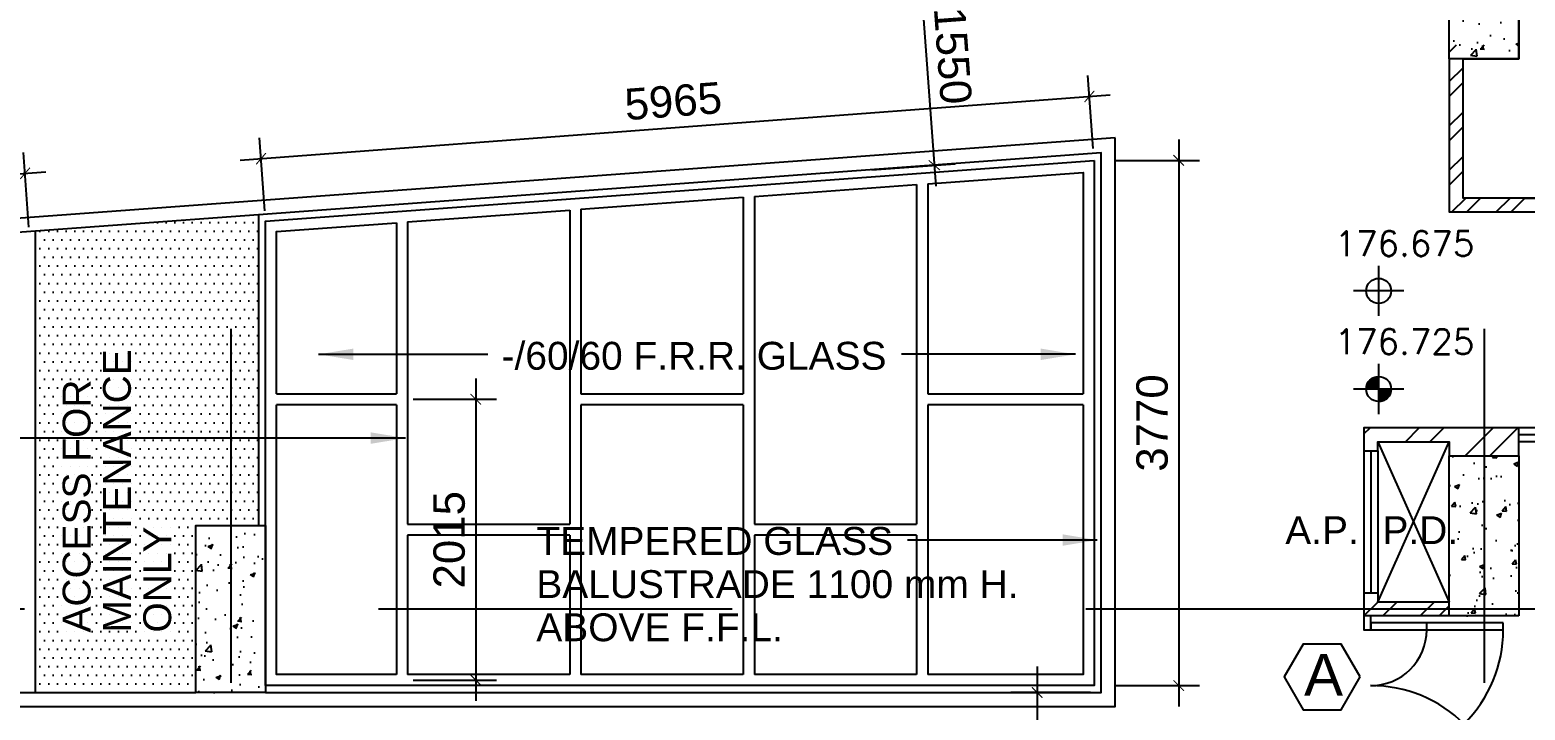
# Model space of a CAD drawing. Header units: millimetres. Extents: x 0 to 70486, y 148 to 42536.
# Drawn here: x 34058 to 44793, y 20892 to 25775 of the extents above; entities that cross this region are included whole.
import ezdxf
from ezdxf.enums import TextEntityAlignment as Align

# ---------------------------------------------------------------- set-up
doc = ezdxf.new("R2010")
doc.units = ezdxf.units.MM
doc.linetypes.add('CENTERX2', pattern=[101.6, 63.5, -12.7, 12.7, -12.7])
doc.layers.get('Defpoints').update_dxf_attribs({"color": 8})
for name, color, linetype in [('Architectural Features', 8, 'Continuous'), ('arrow', 8, 'Continuous'), ('ATRIUM ART PLATFORM', 8, 'Continuous'), ('ATRIUM WALL STRUCTURE', 8, 'Continuous'), ('CANOPY', 8, 'Continuous'), ('Default', 8, 'Continuous'), ('DLN032__', 8, 'Continuous'), ('Door', 8, 'Continuous'), ('GBP A.P.', 8, 'Continuous'), ('GBP Dim', 8, 'Continuous'), ('GBP Text 200', 8, 'Continuous'), ('GBP Text 250', 8, 'Continuous'), ('grid', 8, 'CENTERX2'), ('hatch', 8, 'Continuous'), ('LEVEL', 8, 'Continuous'), ('OMITTED-11', 8, 'Continuous'), ('PD', 8, 'Continuous'), ('PD DOOR', 8, 'Continuous'), ('SMOKE BARRIER', 8, 'Continuous'), ('STEEL', 8, 'Continuous'), ('TEXT', 8, 'Continuous'), ('TEXT Ref', 8, 'Continuous'), ('UFA CALCULATION', 8, 'Continuous'), ('VOID HATCH', 8, 'Continuous'), ('WALL-NEW', 8, 'Continuous'), ('WALL-STRUCTURE', 8, 'Continuous'), ('WINDOW', 8, 'Continuous'), ('zzz-room mix', 8, 'Continuous')]:
    doc.layers.add(name, color=color, linetype=linetype)
doc.styles.add('BH', font='arial.ttf')
doc.styles.add('ROMANS', font='romans.shx')
doc.styles.get("Standard").update_dxf_attribs({"font": 'arial.ttf'})
doc.dimstyles.new('200 GBP', dxfattribs={"dimscale": 1.5, "dimtxt": 150, "dimasz": 50, "dimexe": 125, "dimexo": 50, "dimgap": 50, "dimtad": 1, "dimdec": 0, "dimzin": 0, "dimdsep": 46, "dimtxsty": 'BH', "dimblk": 'ARCHTICK', "dimcen": 0.09, "dimdle": 125, "dimclrd": 9, "dimclre": 9, "dimclrt": 1, "dimadec": 0, "dimazin": 0, "dimtfac": 1, "dimtdec": 0, "dimtix": 1, "dimtmove": 2, "dimatfit": 3, "dimldrblk": 'ARCHTICK', "dimfxl": 300, "dimfxlon": 1, "dimtolj": 1, "dimtzin": 0, "dimarcsym": 0})
doc.dimstyles.get("Standard").update_dxf_attribs({"dimtxt": 0.18, "dimasz": 0.18, "dimexe": 0.18, "dimexo": 0.0625, "dimgap": 0.09, "dimtad": 0, "dimtih": 1, "dimtoh": 1, "dimdec": 4, "dimzin": 0, "dimdsep": 46, "dimtxsty": 'Standard', "dimcen": 0.09, "dimadec": 0, "dimazin": 0, "dimtfac": 1, "dimtdec": 4, "dimtofl": 0, "dimtmove": 0, "dimatfit": 3, "dimfxl": 1, "dimtolj": 1, "dimtzin": 0, "dimarcsym": 0})
pattern_1 = [(50, (-577662.27, 755268.1), (364.36934, -31.87817), [38.1, -419.1]), (355, (-577662.27, 755268.1), (-70.48565, 382.11329), [30.48, -335.28]), (100.451, (-577631.9, 755265.43), (293.885, 350.23338), [32.38, -356.18]), (46.1842, (-577662.27, 755369.7), (542.15808, -84.08466), [57.15, -628.65]), (96.6356, (-577617.1, 755362.7), (474.80847, 494.8511), [48.57, -534.27]), (351.184, (-577662.3, 755369.7), (474.8092, 494.85024), [45.72, -502.92]), (21, (-577611.47, 755344.3), (303.22976, -204.53104), [38.1, -419.1]), (326, (-577611.47, 755344.3), (123.60406, 368.37593), [30.48, -335.28]), (71.4514, (-577586.2, 755327.24), (426.83298, 163.84572), [32.38, -356.18]), (37.5, (-577662.27, 755268.09), (6.177207, 169.110078), [0, -331.216, 0, -340.36, 0, -336.55]), (7.5, (-577662.27, 755268.09), (133.639325, 200.36115), [0, -194.056, 0, -323.596, 0, -128.27]), (327.5, (-577775.56, 755268.09), (271.18119, -11.457488), [0, -127, 0, -396.24, 0, -525.78]), (317.5, (-577826.36, 755268.1), (296.25836, 50.85298), [0, -165.1, 0, -263.144, 0, -373.38])]

# ---------------------------------------------------------------- blocks, each defined once
blk = doc.blocks.new('ELEX')
at = {"layer": 'DLN032__'}
for p, q in [((0, 0.5), (0, -0.5)), ((0.5, 0), (-0.5, 0))]:
    blk.add_line(p, q, dxfattribs=at)
blk.add_circle((0, 0), 0.25, dxfattribs=at)
at = {"layer": 'DLN032__', "style": 'ROMANS'}
blk.add_attdef('ELEX', (0.257, 0.354), '', height=0.5, dxfattribs=at)
blk = doc.blocks.new('_ArchTick')
at = {"color": 0, "const_width": 0.1}
blk.add_lwpolyline([(0.5, 0.5), (-0.5, -0.5)], dxfattribs=at)
blk = doc.blocks.new('*D304')
at = {"layer": 'Defpoints', "color": 0, "transparency": 16777216}
for p in [(34201, 25892), (40552, 24803), (34315, 24346)]:
    blk.add_point(p, dxfattribs=at)
at = {"layer": 'GBP Dim', "color": 9, "lineweight": -2, "transparency": 16777216}
for p, q in [((40427, 26499), (40563, 24654)), ((39990, 26316), (40588, 26360)), ((40103, 24771), (40701, 24814))]:
    blk.add_line(p, q, dxfattribs=at)
at = {"layer": 'GBP Dim', "color": 9, "lineweight": -2, "transparency": 16777216, "xscale": 75, "yscale": 75, "zscale": 75}
for p, rotation in [((40438, 26349), 94.19418278322694), ((40552, 24803), 274.1941827832269)]:
    blk.add_blockref('_ArchTick', p, dxfattribs=dict(at, rotation=rotation))
at = {"layer": 'GBP Dim', "transparency": 16777216, "insert": (40684, 25590), "char_height": 225, "attachment_point": 5, "rotation": 274.1942, "style": 'BH'}
blk.add_mtext('\\A1;1550', dxfattribs=at)
blk = doc.blocks.new('*D305')
at = {"layer": 'Defpoints', "color": 0, "transparency": 16777216}
for p in [(41749, 21018), (41290, 19468), (41749, 19468)]:
    blk.add_point(p, dxfattribs=at)
at = {"layer": 'GBP Dim', "color": 9, "lineweight": -2, "transparency": 16777216}
for p, q in [((41290, 21205), (41290, 19280)), ((41674, 21018), (41102, 21018)), ((41674, 19468), (41102, 19468))]:
    blk.add_line(p, q, dxfattribs=at)
at = {"layer": 'GBP Dim', "color": 9, "lineweight": -2, "transparency": 16777216, "xscale": 75, "yscale": 75, "zscale": 75}
for p, rotation in [((41290, 21018), 90), ((41290, 19468), 270)]:
    blk.add_blockref('_ArchTick', p, dxfattribs=dict(at, rotation=rotation))
at = {"layer": 'GBP Dim', "transparency": 16777216, "insert": (41100, 20243), "char_height": 225, "attachment_point": 5, "rotation": 90, "style": 'BH'}
blk.add_mtext('\\A1;1550', dxfattribs=at)
blk = doc.blocks.new('*D311')
at = {"layer": 'Defpoints', "color": 0, "transparency": 16777216}
for p in [(44549, 32103), (45236, 32103), (44349, 24568)]:
    blk.add_point(p, dxfattribs=at)
at = {"layer": 'GBP Dim', "color": 9, "lineweight": -2, "transparency": 16777216}
for p, q in [((45236, 24380), (45236, 32290)), ((44786, 32103), (45423, 32103)), ((44786, 24568), (45423, 24568))]:
    blk.add_line(p, q, dxfattribs=at)
at = {"layer": 'GBP Dim', "color": 9, "lineweight": -2, "transparency": 16777216, "xscale": 75, "yscale": 75, "zscale": 75}
for p, rotation in [((45236, 32103), 90), ((45236, 24568), 270)]:
    blk.add_blockref('_ArchTick', p, dxfattribs=dict(at, rotation=rotation))
at = {"layer": 'GBP Dim', "transparency": 16777216, "insert": (45046, 28335), "char_height": 225, "attachment_point": 5, "rotation": 90, "style": 'BH'}
blk.add_mtext('\\A1;7535', dxfattribs=at)
blk = doc.blocks.new('*D325')
at = {"layer": 'Defpoints', "color": 0, "transparency": 16777216}
for p in [(41699, 24838), (41699, 21068), (42306, 21068)]:
    blk.add_point(p, dxfattribs=at)
at = {"layer": 'GBP Dim', "color": 9, "lineweight": -2, "transparency": 16777216}
for p, q in [((42306, 24988), (42306, 20918)), ((41856, 24838), (42456, 24838)), ((41856, 21068), (42456, 21068))]:
    blk.add_line(p, q, dxfattribs=at)
at = {"layer": 'GBP Dim', "color": 9, "lineweight": -2, "transparency": 16777216, "xscale": 75, "yscale": 75, "zscale": 75}
for p, rotation in [((42306, 24838), 90), ((42306, 21068), 270)]:
    blk.add_blockref('_ArchTick', p, dxfattribs=dict(at, rotation=rotation))
at = {"layer": 'GBP Dim', "transparency": 16777216, "insert": (42116, 22953), "char_height": 225, "attachment_point": 5, "rotation": 90, "style": 'BH'}
blk.add_mtext('\\A1;3770', dxfattribs=at)
blk = doc.blocks.new('A$C00D81C1F')
at = {"layer": 'GBP Text 250'}
blk.add_lwpolyline([(546, 236), (409, 472), (136, 472), (0, 236), (136, 0), (409, 0)], close=True, dxfattribs=at)
at = {"layer": 'GBP Text 250', "style": 'BH'}
blk.add_text('A', height=300, dxfattribs=at).set_placement((282, 102), align=Align.CENTER)
blk = doc.blocks.new('*D485')
at = {"layer": 'Defpoints', "color": 0, "transparency": 16777216}
for p in [(34023, 24745), (34057, 24284), (27958, 23837)]:
    blk.add_point(p, dxfattribs=at)
at = {"layer": 'GBP Dim', "color": 9, "lineweight": -2, "transparency": 16777216}
for p, q in [((34051, 24359), (34012, 24894)), ((27774, 24287), (34173, 24756)), ((27952, 23912), (27913, 24447))]:
    blk.add_line(p, q, dxfattribs=at)
at = {"layer": 'GBP Dim', "color": 9, "lineweight": -2, "transparency": 16777216, "xscale": 75, "yscale": 75, "zscale": 75}
for p, rotation in [((34023, 24745), 4.193260155618417), ((27924, 24298), 184.1932601556184)]:
    blk.add_blockref('_ArchTick', p, dxfattribs=dict(at, rotation=rotation))
at = {"layer": 'GBP Dim', "transparency": 16777216, "insert": (30960, 24710), "char_height": 225, "attachment_point": 5, "rotation": 4.1933, "style": 'BH'}
blk.add_mtext('\\A1;6115', dxfattribs=at)
blk = doc.blocks.new('*D486')
at = {"layer": 'Defpoints', "color": 0, "transparency": 16777216}
for p in [(41665, 25297), (41699, 24848), (35751, 24401)]:
    blk.add_point(p, dxfattribs=at)
at = {"layer": 'GBP Dim', "color": 9, "lineweight": -2, "transparency": 16777216}
for p, q in [((41693, 24923), (41654, 25447)), ((35568, 24839), (41815, 25309)), ((35745, 24476), (35706, 25000))]:
    blk.add_line(p, q, dxfattribs=at)
at = {"layer": 'GBP Dim', "color": 9, "lineweight": -2, "transparency": 16777216, "xscale": 75, "yscale": 75, "zscale": 75}
for p, rotation in [((41665, 25297), 4.298653394187659), ((35717, 24850), 184.2986533941877)]:
    blk.add_blockref('_ArchTick', p, dxfattribs=dict(at, rotation=rotation))
at = {"layer": 'GBP Dim', "transparency": 16777216, "insert": (38677, 25263), "char_height": 225, "attachment_point": 5, "rotation": 4.2987, "style": 'BH'}
blk.add_mtext('\\A1;5965', dxfattribs=at)
blk = doc.blocks.new('*D495')
at = {"layer": 'Defpoints', "color": 0, "transparency": 16777216}
for p in [(36574, 23123), (36574, 21108), (37259, 21108)]:
    blk.add_point(p, dxfattribs=at)
at = {"layer": 'GBP Dim', "color": 9, "lineweight": -2, "transparency": 16777216}
for p, q in [((37259, 23273), (37259, 20958)), ((36809, 23123), (37409, 23123)), ((36809, 21108), (37409, 21108))]:
    blk.add_line(p, q, dxfattribs=at)
at = {"layer": 'GBP Dim', "color": 9, "lineweight": -2, "transparency": 16777216, "xscale": 75, "yscale": 75, "zscale": 75}
for p, rotation in [((37259, 23123), 90), ((37259, 21108), 270)]:
    blk.add_blockref('_ArchTick', p, dxfattribs=dict(at, rotation=rotation))
at = {"layer": 'GBP Dim', "transparency": 16777216, "insert": (37069, 22115), "char_height": 225, "attachment_point": 5, "rotation": 90, "style": 'BH'}
blk.add_mtext('\\A1;2015', dxfattribs=at)
blk = doc.blocks.new('A$C65CE4B9A')
at = {"layer": 'grid', "ltscale": 200}
for p, q in [((-32000, 10500), (-32000, -20450)), ((-23000, 10500), (-23000, -20450)), ((-66500, -6750), (0, -6750))]:
    blk.add_line(p, q, dxfattribs=at)

msp = doc.modelspace()

# ---------------------------------------------------------------- hatches: boundary and pattern name
at = {"layer": 'CANOPY'}
h = msp.add_hatch(dxfattribs=at)
h.set_pattern_fill('ANSI31', color=256, style=0)
h.set_pattern_definition([(45, (38751.11469, -10142.49951), (-0.08838834765, 0.08838834765), [])])
h.paths.add_polyline_path([(43831.6, 23197), (43741.6, 23197), (43741.6, 23107, 0.4142136)])
h.paths.add_polyline_path([(43741.6, 23287, 0.4142136), (43651.6, 23197), (43741.6, 23197)])
at = {"layer": 'hatch'}
h = msp.add_hatch(dxfattribs=at)
h.set_pattern_fill('AR-CONC', color=256, scale=2, style=0)
h.set_pattern_definition(pattern_1)
h.paths.add_polyline_path([(44749, 25567.8), (44249, 25567.8), (44249, 28367.8), (44749, 28367.8)])
h = msp.add_hatch(dxfattribs=at)
h.set_pattern_fill('ANSI32', color=256, scale=600, style=0)
h.set_pattern_definition([(45, (-1501, -6982.21), (-159.099, 159.099), []), (45, (-1394.93, -6982.21), (-159.099, 159.099), [])])
h.paths.add_polyline_path([(45149, 24467.7), (45149, 24567.7), (44349, 24567.7), (44349, 25667.8), (44249, 25667.8), (44249, 24467.7)])
h = msp.add_hatch(dxfattribs=at)
h.set_pattern_fill('DOTS', color=256, scale=1000, style=0)
h.set_pattern_definition([(0, (34098.997, 21017.76), (31.25, 62.5), [0, -62.5])])
h.paths.add_polyline_path([(35699, 24447.6), (34099, 24330.3), (34099, 21017.8), (35249, 21017.8), (35249, 22217.8), (35699, 22217.8)])
h = msp.add_hatch(dxfattribs=at)
h.set_pattern_fill('ANSI32', color=256, scale=1000, style=0)
h.set_pattern_definition([(45, (322171.65, -92979.3), (-265.16504, 265.16504), []), (45, (322348.43, -92979.3), (-265.16504, 265.16504), [])])
h.paths.add_polyline_path([(44249, 22717.8), (44749, 22717.8), (44749, 22917.7), (43636.5, 22917.7), (43636.5, 22753), (43736.4, 22753), (43736.5, 22817.7), (44249, 22817.7)])
h = msp.add_hatch(dxfattribs=at)
h.set_pattern_fill('AR-CONC', color=256, scale=2, style=0)
h.set_pattern_definition([(50, (35989.77, 16687.85), (364.369, -31.878), [38.1, -419.1]), (355, (35989.77, 16687.85), (-70.486, 382.113), [30.48, -335.28]), (100.451, (36020.13, 16685.2), (293.885, 350.233), [32.38, -356.18]), (46.184, (35989.77, 16789.45), (542.158, -84.085), [57.15, -628.65]), (96.6356, (36034.95, 16782.45), (474.808, 494.85), [48.57, -534.27]), (351.184, (35989.77, 16789.45), (474.81, 494.85), [45.72, -502.92]), (21, (36040.57, 16764.05), (303.23, -204.531), [38.1, -419.1]), (326, (36040.57, 16764.05), (123.604, 368.376), [30.48, -335.28]), (71.4514, (36065.84, 16747), (426.833, 163.846), [32.38, -356.18]), (37.5, (35989.77, 16687.85), (6.1772, 169.11), [0, -331.216, 0, -340.36, 0, -336.55]), (7.5, (35989.77, 16687.85), (133.6393, 200.361), [0, -194.056, 0, -323.596, 0, -128.27]), (327.5, (35876.48, 16687.85), (271.1812, -11.4575), [0, -127, 0, -396.24, 0, -525.78]), (317.5, (35825.68, 16687.85), (296.2584, 50.853), [0, -165.1, 0, -263.144, 0, -373.38])])
h.paths.add_polyline_path([(44749, 21567.8), (44249, 21567.8), (44249, 22717.8), (44749, 22717.8)])
h = msp.add_hatch(dxfattribs=at)
h.set_pattern_fill('ANSI32', color=256, scale=30, style=0)
h.set_pattern_definition([(45, (43636.5, 21567.79), (-202.06, 202.06), []), (45, (43771.2, 21567.79), (-202.06, 202.06), [])])
edge = h.paths.add_edge_path()
edge.add_line((44249, 21667.8), (43736.5, 21667.8))
edge.add_line((43736.5, 21667.8), (43736.5, 21732.5))
edge.add_line((43736.5, 21732.5), (43636.5, 21732.5))
edge.add_line((43636.5, 21732.5), (43636.5, 21567.8))
edge.add_line((43636.5, 21567.8), (44249, 21567.8))
edge.add_line((44249, 21567.8), (44249, 21667.8))
at = {"layer": 'VOID HATCH'}
h = msp.add_hatch(dxfattribs=at)
h.set_pattern_fill('AR-CONC', color=256, scale=2, style=0)
h.set_pattern_definition(pattern_1)
h.paths.add_polyline_path([(35749, 21017.8), (35249, 21017.8), (35249, 22217.8), (35749, 22217.8)])

# ---------------------------------------------------------------- linework, layer by layer
at = {"layer": 'Architectural Features', "ltscale": 10}
msp.add_line((34099, 21017.8), (35249, 21017.8), dxfattribs=at)
msp.add_lwpolyline([(35699, 24447.6), (34099, 24330.3)], dxfattribs=at)
at = {"layer": 'ATRIUM ART PLATFORM'}
for points in [[(35749, 21017.8), (41749, 21017.8), (41749, 24891.3), (35699, 24447.6), (35699, 22217.8)], [(27899, 21017.8), (34099, 21017.8), (34099, 24330.3), (27899, 23875.6), (27899, 21017.8)]]:
    msp.add_lwpolyline(points, dxfattribs=at)
at = {"layer": 'ATRIUM WALL STRUCTURE'}
msp.add_lwpolyline([(41699, 24837.8), (41699, 21067.8), (35749, 21067.8), (35749, 24401.8), (41699, 24837.8)], dxfattribs=at)
msp.add_lwpolyline([(35749, 21017.8), (35249, 21017.8), (35249, 22217.8), (35749, 22217.8)], close=True, dxfattribs=at)
at = {"layer": 'Door'}
msp.add_lwpolyline([(43686.5, 21567.7), (43636.5, 21567.7), (43636.5, 21467.7), (43686.5, 21467.7)], close=True, dxfattribs=at)
msp.add_lwpolyline([(43686.5, 21467.7), (44086.5, 21467.7), (44086.5, 21517.7), (43686.5, 21517.7), (43686.5, 21467.7)], dxfattribs=at)
for centre, radius, start, end in [((43686.5, 21467.7), 400, 269.65307, 0), ((43686.5, 20117.7), 950, 0, 90.14727)]:
    msp.add_arc(centre, radius, start, end, dxfattribs=at)
at = {"layer": 'OMITTED-11', "ltscale": 750}
msp.add_lwpolyline([(44636.5, 21517.7), (43686.5, 21517.7), (43686.5, 21467.7), (44636.5, 21467.7), (44636.5, 21517.7)], dxfattribs=at)
msp.add_arc((43686.5, 21467.7), 950, 269.85273, 0, dxfattribs=at)
at = {"layer": 'PD', "ltscale": 20}
for points in [[(43736.5, 22817.7), (44249, 21667.8)], [(43736.5, 21667.8), (44249, 22817.7)]]:
    msp.add_lwpolyline(points, dxfattribs=at)
at = {"layer": 'PD'}
for points in [[(43636.4, 22753), (43636.5, 21732.5)], [(43736.4, 22753), (43736.5, 21732.5)]]:
    msp.add_lwpolyline(points, dxfattribs=at)
at = {"layer": 'PD DOOR'}
msp.add_lwpolyline([(43686.5, 22753), (43686.6, 21732.5)], dxfattribs=at)
at = {"layer": 'SMOKE BARRIER', "ltscale": 1000}
msp.add_lwpolyline([(41849, 24998.9), (21538.5, 23509.4), (23134.8, 20917.8), (41849, 20917.8), (41849, 24998.9)], dxfattribs=at)
at = {"layer": 'STEEL'}
for p, q in [((40424.7, 24664.2), (40424.7, 22227.8)), ((40504.7, 24670.1), (40504.7, 23162.8)), ((37934.2, 24481.7), (37934.2, 22227.8)), ((38014.2, 24487.6), (38014.2, 23162.8)), ((39179.5, 24572.9), (39179.5, 23162.8)), ((39259.5, 24578.8), (39259.5, 22227.8)), ((36689, 24390.5), (36689, 23162.8)), ((36769, 24396.3), (36769, 22227.8)), ((35829, 23162.8), (36689, 23162.8)), ((36689, 23082.8), (35829, 23082.8)), ((36689, 23082.8), (36689, 21147.8)), ((38014.2, 23162.8), (39179.5, 23162.8)), ((38014.2, 23082.8), (38014.2, 21147.8)), ((39179.5, 23082.8), (38014.2, 23082.8)), ((39179.5, 23082.8), (39179.5, 21147.8)), ((40504.7, 23162.8), (41619, 23162.8)), ((40504.7, 23082.8), (40504.7, 21147.8)), ((41619, 23082.8), (40504.7, 23082.8)), ((36769, 22227.8), (37934.2, 22227.8)), ((39259.5, 22227.8), (40424.7, 22227.8)), ((36769, 22147.8), (36769, 21147.8)), ((37934.2, 22147.8), (36769, 22147.8)), ((37934.2, 22147.8), (37934.2, 21147.8)), ((39259.5, 22147.8), (39259.5, 21147.8)), ((40424.7, 22147.8), (39259.5, 22147.8)), ((40424.7, 22147.8), (40424.7, 21147.8))]:
    msp.add_line(p, q, dxfattribs=at)
for points in [[(40504.7, 24670.1), (41619, 24751.7), (41619, 23162.8)], [(39259.5, 24578.8), (40424.7, 24664.2)], [(36769, 24396.3), (37934.2, 24481.7)], [(38014.2, 24487.6), (39179.5, 24572.9)], [(35829, 23162.8), (35829, 24327.4), (36689, 24390.5)], [(36689, 21147.8), (35829, 21147.8), (35829, 23082.8)], [(41619, 23082.8), (41619, 21147.8), (40504.7, 21147.8)], [(37934.2, 21147.8), (36769, 21147.8)], [(39179.5, 21147.8), (38014.2, 21147.8)], [(40424.7, 21147.8), (39259.5, 21147.8)]]:
    msp.add_lwpolyline(points, dxfattribs=at)
at = {"layer": 'UFA CALCULATION'}
msp.add_lwpolyline([(44249, 22717.8), (44749, 22717.8), (44749, 22917.7), (43636.5, 22917.7), (43636.5, 22753), (43736.4, 22753), (43736.5, 22817.7), (44249, 22817.7), (44249, 22717.8)], dxfattribs=at)
at = {"layer": 'WALL-NEW'}
msp.add_lwpolyline([(44249, 25567.8), (44249, 24467.7), (45199, 24467.7), (45199, 24567.7), (44349, 24567.7), (44349, 25567.8)], close=True, dxfattribs=at)
msp.add_lwpolyline([(44249, 25567.8), (44249, 24467.7), (45199, 24467.7), (45199, 24567.7), (44349, 24567.7), (44349, 25567.8)], close=True, dxfattribs=at)
for points in [[(44749, 24467.7), (45199, 24467.7), (45199, 24567.7), (44749, 24567.7)], [(43636.5, 21732.5), (43636.5, 21567.8)], [(43736.5, 21732.5), (43636.5, 21732.5)], [(43736.5, 21732.5), (43736.5, 21667.8)], [(44249, 21667.8), (43736.5, 21667.8)], [(44249, 21567.8), (43636.5, 21567.8)]]:
    msp.add_lwpolyline(points, dxfattribs=at)
at = {"layer": 'WALL-STRUCTURE'}
for points in [[(44749, 25567.8), (44249, 25567.8), (44249, 28367.8), (44749, 28367.8)], [(44749, 21567.8), (44249, 21567.8), (44249, 22717.8), (44749, 22717.8)]]:
    msp.add_lwpolyline(points, close=True, dxfattribs=at)
at = {"layer": 'WINDOW'}
for points in [[(50624, 22517.9), (50624, 22917.7), (44749, 22917.7)], [(50574, 22517.9), (50574, 22867.7), (44749, 22867.7)], [(50524, 22517.9), (50524, 22817.7), (44749, 22817.7)]]:
    msp.add_lwpolyline(points, dxfattribs=at)
at = {"layer": 'zzz-room mix'}
msp.add_lwpolyline([(46949, 24567.7), (44349, 24567.7), (44349, 25567.8), (44749, 25567.8), (44749, 28367.8), (44549, 28367.8), (44549, 32100.8), (47312.7, 32303.4)], dxfattribs=at)

# ---------------------------------------------------------------- block references
at = {"layer": 'Default'}
msp.add_blockref('A$C00D81C1F', (43064.1, 20894), dxfattribs=at)
at = {"layer": 'DLN032__'}
ref = msp.add_blockref('ELEX', (43741.6, 23901.1), dxfattribs=dict(at, xscale=360, yscale=360, zscale=360))
ref.add_attrib('ELEX', '176.675', (43425.5, 24150.8), dxfattribs={"layer": 'LEVEL', "height": 180, "rotation": 360, "style": 'ROMANS'})
ref = msp.add_blockref('ELEX', (43741.6, 23197), dxfattribs=dict(at, xscale=360, yscale=360, zscale=360))
ref.add_attrib('ELEX', '176.725', (43425.5, 23446.8), dxfattribs={"layer": 'LEVEL', "height": 180, "rotation": 360, "style": 'ROMANS'})
at = {"layer": 'TEXT Ref'}
msp.add_blockref('A$C65CE4B9A', (67500, 28367.9), dxfattribs=at)

# ---------------------------------------------------------------- texts
at = {"layer": 'GBP A.P.', "style": 'BH'}
msp.add_text('A.P.', height=200, rotation=0.00004, dxfattribs=at).set_placement((43335.1, 22083.3), align=Align.CENTER)
at = {"layer": 'GBP Text 200', "style": 'BH'}
for s, p in [('-/60/60 F.R.R. GLASS', (37444.3, 23335.6)), ('TEMPERED GLASS', (37693.9, 22006.3)), ('BALUSTRADE 1100 mm H.', (37693.9, 21696.4)), ('ABOVE F.F.L.', (37693.9, 21386.5))]:
    msp.add_text(s, height=200, dxfattribs=at).set_placement(p)
for s, p in [('MAINTENANCE', (34782.6, 21448.7)), ('ACCESS FOR', (34493.1, 21448.7)), ('ONLY', (35072.1, 21448.7))]:
    msp.add_text(s, height=200, rotation=90, dxfattribs=at).set_placement(p)
at = {"layer": 'TEXT', "style": 'BH'}
msp.add_text('P.D.', height=200, dxfattribs=at).set_placement((44040.5, 22083.3), align=Align.CENTER)

# ---------------------------------------------------------------- dimensions: what is measured, and where the dimension line sits
at = {"layer": 'GBP Dim'}
for base, p1, p2, override, picture, middle in [((45235.8, 32102.9), (44349, 24567.7), (44549, 32102.9), {"dimclrt": 256}, '*D311', (45045.9, 28335.3)), ((42306.3, 21067.9), (41699, 24837.6), (41699, 21067.9), {"dimexe": 100, "dimdle": 100, "dimclrt": 256}, '*D325', (42116.4, 22952.7)), ((37258.8, 21107.8), (36573.6, 23122.8), (36573.6, 21107.8), {"dimexe": 100, "dimdle": 100, "dimclrt": 256}, '*D495', (37068.9, 22115.3)), ((41289.9, 19467.8), (41749, 21017.8), (41749, 19467.8), {"dimclrt": 256}, '*D305', (41100.1, 20242.8))]:
    dim = msp.add_linear_dim(base=base, p1=p1, p2=p2, angle=90, dimstyle='200 GBP', override=override, dxfattribs=at)
    dim.commit()
    dim.dimension.update_dxf_attribs({"geometry": picture, "text_midpoint": middle})
for p1, p2, distance, picture, middle in [((34201.3, 25892), (34314.7, 24346.1), 6253.8, '*D304', (40684.4, 25590.3)), ((35751, 24401.4), (41699, 24848.5), 450.2, '*D486', (38677, 25263.3)), ((27957.7, 23837.3), (34056.7, 24284.4), 461.5, '*D485', (30959.5, 24710.5))]:
    dim = msp.add_aligned_dim(p1=p1, p2=p2, distance=distance, dimstyle='200 GBP', override={"dimexe": 100, "dimdle": 100, "dimclrt": 256}, dxfattribs=at)
    dim.commit()
    dim.dimension.update_dxf_attribs({"geometry": picture, "text_midpoint": middle})

# ---------------------------------------------------------------- leaders
at = {"layer": 'arrow'}
for points in [[(36131, 23446.1), (36723, 23446.1), (37346.9, 23446.1)], [(41565, 23446.1), (41022.6, 23446.1), (40315.2, 23446.1)], [(41721.8, 22112.7), (40748.5, 22112.7), (40359.8, 22112.7)]]:
    msp.add_leader(points, dimstyle='Standard', override={"dimscale": 2, "dimtxt": 200, "dimasz": 125, "dimexe": 166.67, "dimexo": 100, "dimgap": 100, "dimtih": 0, "dimtoh": 0, "dimdec": 0, "dimrnd": 5.001, "dimtxsty": 'BH', "dimdle": 166.666667, "dimclrd": 9, "dimclre": 9, "dimclrt": 1, "dimtdec": 0, "dimtix": 1, "dimtofl": 1, "dimtmove": 2, "dimfxl": 50}, dxfattribs=at)
at = {"layer": 'GBP Text 200'}
msp.add_leader([(36755.1, 22844.7), (34431.1, 22844.7), (33893.9, 22844.7)], dimstyle='Standard', override={"dimscale": 2, "dimtxt": 200, "dimasz": 125, "dimexe": 166.67, "dimexo": 100, "dimgap": 100, "dimtih": 0, "dimtoh": 0, "dimdec": 0, "dimrnd": 5.001, "dimtxsty": 'BH', "dimdle": 166.666667, "dimclrd": 9, "dimclre": 9, "dimclrt": 1, "dimtdec": 0, "dimtix": 1, "dimtofl": 1, "dimtmove": 2, "dimfxl": 50}, dxfattribs=at)

doc.saveas('drawing.dxf')
